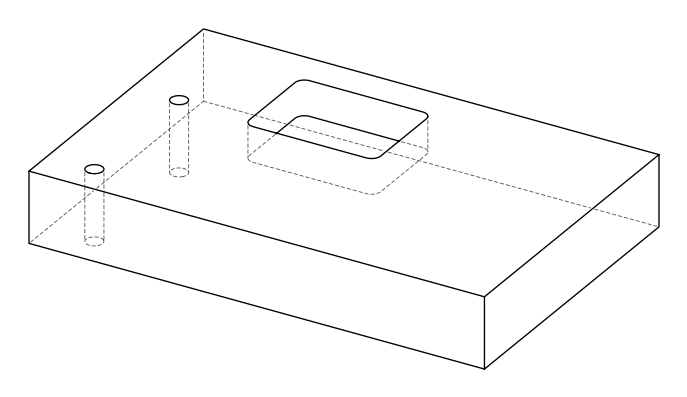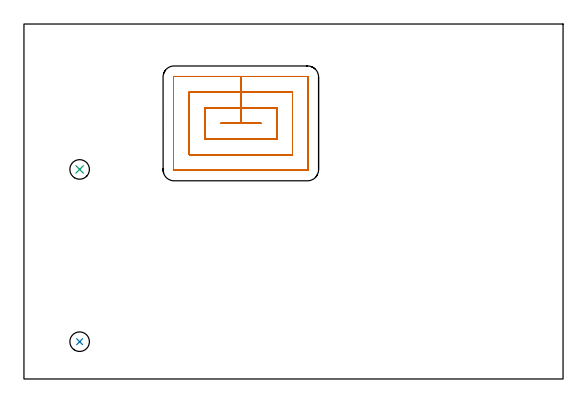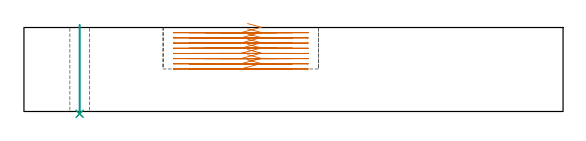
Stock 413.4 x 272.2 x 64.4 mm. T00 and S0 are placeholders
(PLAN: 3 operations, 1 tool changes, 15.2 min)
(1 MILL_RECTANGULAR_POCKET | POCKET_RECTANGULAR_STRAIGHT | UGT0201_008 | Follow Part, ap 4, ae 75% | 14.68 min | 331737 mm3)
(2 INDEXABLE_INSERT_DRILL_THROUGH_HOLE_FROM_SOLID | STEP1HOLE | NXT0302_001 | 0.27 min | 11327 mm3)
(3 INDEXABLE_INSERT_DRILL_THROUGH_HOLE_FROM_SOLID_1 | STEP1HOLE_1 | NXT0302_001 | 0.27 min | 11385 mm3)
(TOOL UGT0201_008 | End Mill 16 mm | D16 FL32 Z4)
(TOOL NXT0302_001 | Index. Insert Drill 15mm [880-D1500L20-05] | D15 PA176 FL75 Z2)
(OP 1 MILL_RECTANGULAR_POCKET)
G17 G21 G94 G90
T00 M6
G54
G17 G0 G90 X171.469 Y196. S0 M3
G43 Z74.4 H0
Z67.4
G94 G1 X181.9 Z64.605 F250.
X166.3 Z60.425
X150.7 F500.
X181.9
X166.3
Y208.
X138.7
Y184.
X193.9
Y208.
X166.3
Y220.
X126.7
Y172.
X205.9
Y220.
X166.3
Y232.
X115.1
G3 X114.7 Y231.6 R0.4
G1 Y160.4
G3 X115.1 Y160. R0.4
G1 X217.5
G3 X217.9 Y160.4 R0.4
G1 Y231.6
G3 X217.5 Y232. R0.4
G1 X166.3
X165.3
G0 X171.469 Y196. Z63.425
G1 X181.9 Z60.63 F250.
X166.3 Z56.45
X150.7 F500.
X181.9
X166.3
Y208.
X138.7
Y184.
X193.9
Y208.
X166.3
Y220.
X126.7
Y172.
X205.9
Y220.
X166.3
Y232.
X115.1
G3 X114.7 Y231.6 R0.4
G1 Y160.4
G3 X115.1 Y160. R0.4
G1 X217.5
G3 X217.9 Y160.4 R0.4
G1 Y231.6
G3 X217.5 Y232. R0.4
G1 X166.3
X165.3
G0 X171.469 Y196. Z59.45
G1 X181.9 Z56.655 F250.
X166.3 Z52.475
X150.7 F500.
X181.9
X166.3
Y208.
X138.7
Y184.
X193.9
Y208.
X166.3
Y220.
X126.7
Y172.
X205.9
Y220.
X166.3
Y232.
X115.1
G3 X114.7 Y231.6 R0.4
G1 Y160.4
G3 X115.1 Y160. R0.4
G1 X217.5
G3 X217.9 Y160.4 R0.4
G1 Y231.6
G3 X217.5 Y232. R0.4
G1 X166.3
X165.3
G0 X171.469 Y196. Z55.475
G1 X181.9 Z52.68 F250.
X166.3 Z48.5
X150.7 F500.
X181.9
X166.3
Y208.
X138.7
Y184.
X193.9
Y208.
X166.3
Y220.
X126.7
Y172.
X205.9
Y220.
X166.3
Y232.
X115.1
G3 X114.7 Y231.6 R0.4
G1 Y160.4
G3 X115.1 Y160. R0.4
G1 X217.5
G3 X217.9 Y160.4 R0.4
G1 Y231.6
G3 X217.5 Y232. R0.4
G1 X166.3
X165.3
G0 X171.469 Y196. Z51.5
G1 X181.9 Z48.705 F250.
X166.3 Z44.525
X150.7 F500.
X181.9
X166.3
Y208.
X138.7
Y184.
X193.9
Y208.
X166.3
Y220.
X126.7
Y172.
X205.9
Y220.
X166.3
Y232.
X115.1
G3 X114.7 Y231.6 R0.4
G1 Y160.4
G3 X115.1 Y160. R0.4
G1 X217.5
G3 X217.9 Y160.4 R0.4
G1 Y231.6
G3 X217.5 Y232. R0.4
G1 X166.3
X165.3
G0 X171.469 Y196. Z47.525
G1 X181.9 Z44.73 F250.
X166.3 Z40.55
X150.7 F500.
X181.9
X166.3
Y208.
X138.7
Y184.
X193.9
Y208.
X166.3
Y220.
X126.7
Y172.
X205.9
Y220.
X166.3
Y232.
X115.1
G3 X114.7 Y231.6 R0.4
G1 Y160.4
G3 X115.1 Y160. R0.4
G1 X217.5
G3 X217.9 Y160.4 R0.4
G1 Y231.6
G3 X217.5 Y232. R0.4
G1 X166.3
X165.3
G0 X171.469 Y196. Z43.55
G1 X181.9 Z40.755 F250.
X166.3 Z36.575
X150.7 F500.
X181.9
X166.3
Y208.
X138.7
Y184.
X193.9
Y208.
X166.3
Y220.
X126.7
Y172.
X205.9
Y220.
X166.3
Y232.
X115.1
G3 X114.7 Y231.6 R0.4
G1 Y160.4
G3 X115.1 Y160. R0.4
G1 X217.5
G3 X217.9 Y160.4 R0.4
G1 Y231.6
G3 X217.5 Y232. R0.4
G1 X166.3
X165.3
G0 X171.469 Y196. Z39.575
G1 X181.9 Z36.78 F250.
X166.3 Z32.6
X150.7 F500.
X181.9
X166.3
Y208.
X138.7
Y184.
X193.9
Y208.
X166.3
Y220.
X126.7
Y172.
X205.9
Y220.
X166.3
Y232.
X115.1
G3 X114.7 Y231.6 R0.4
G1 Y160.4
G3 X115.1 Y160. R0.4
G1 X217.5
G3 X217.9 Y160.4 R0.4
G1 Y231.6
G3 X217.5 Y232. R0.4
G1 X166.3
X165.3
G0 Z74.4
M5
M2
(OP 2 INDEXABLE_INSERT_DRILL_THROUGH_HOLE_FROM_SOLID)
G17 G21 G94 G90
T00 M6
G54
G17 G0 G90 X42.7 Y28.6 S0 M3
G43 Z74.4 H1
G94 G81 G98 Z-1.762 F250. R66.4
G80
M5
M2
(OP 3 INDEXABLE_INSERT_DRILL_THROUGH_HOLE_FROM_SOLID_1)
G17 G21 G94 G90
T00 M6
G54
G17 G0 G90 X42.7 Y160.7 S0 M3
G43 Z74.4 H1
G94 G81 G98 Z-1.762 F250. R66.4
G80
M5
M2
